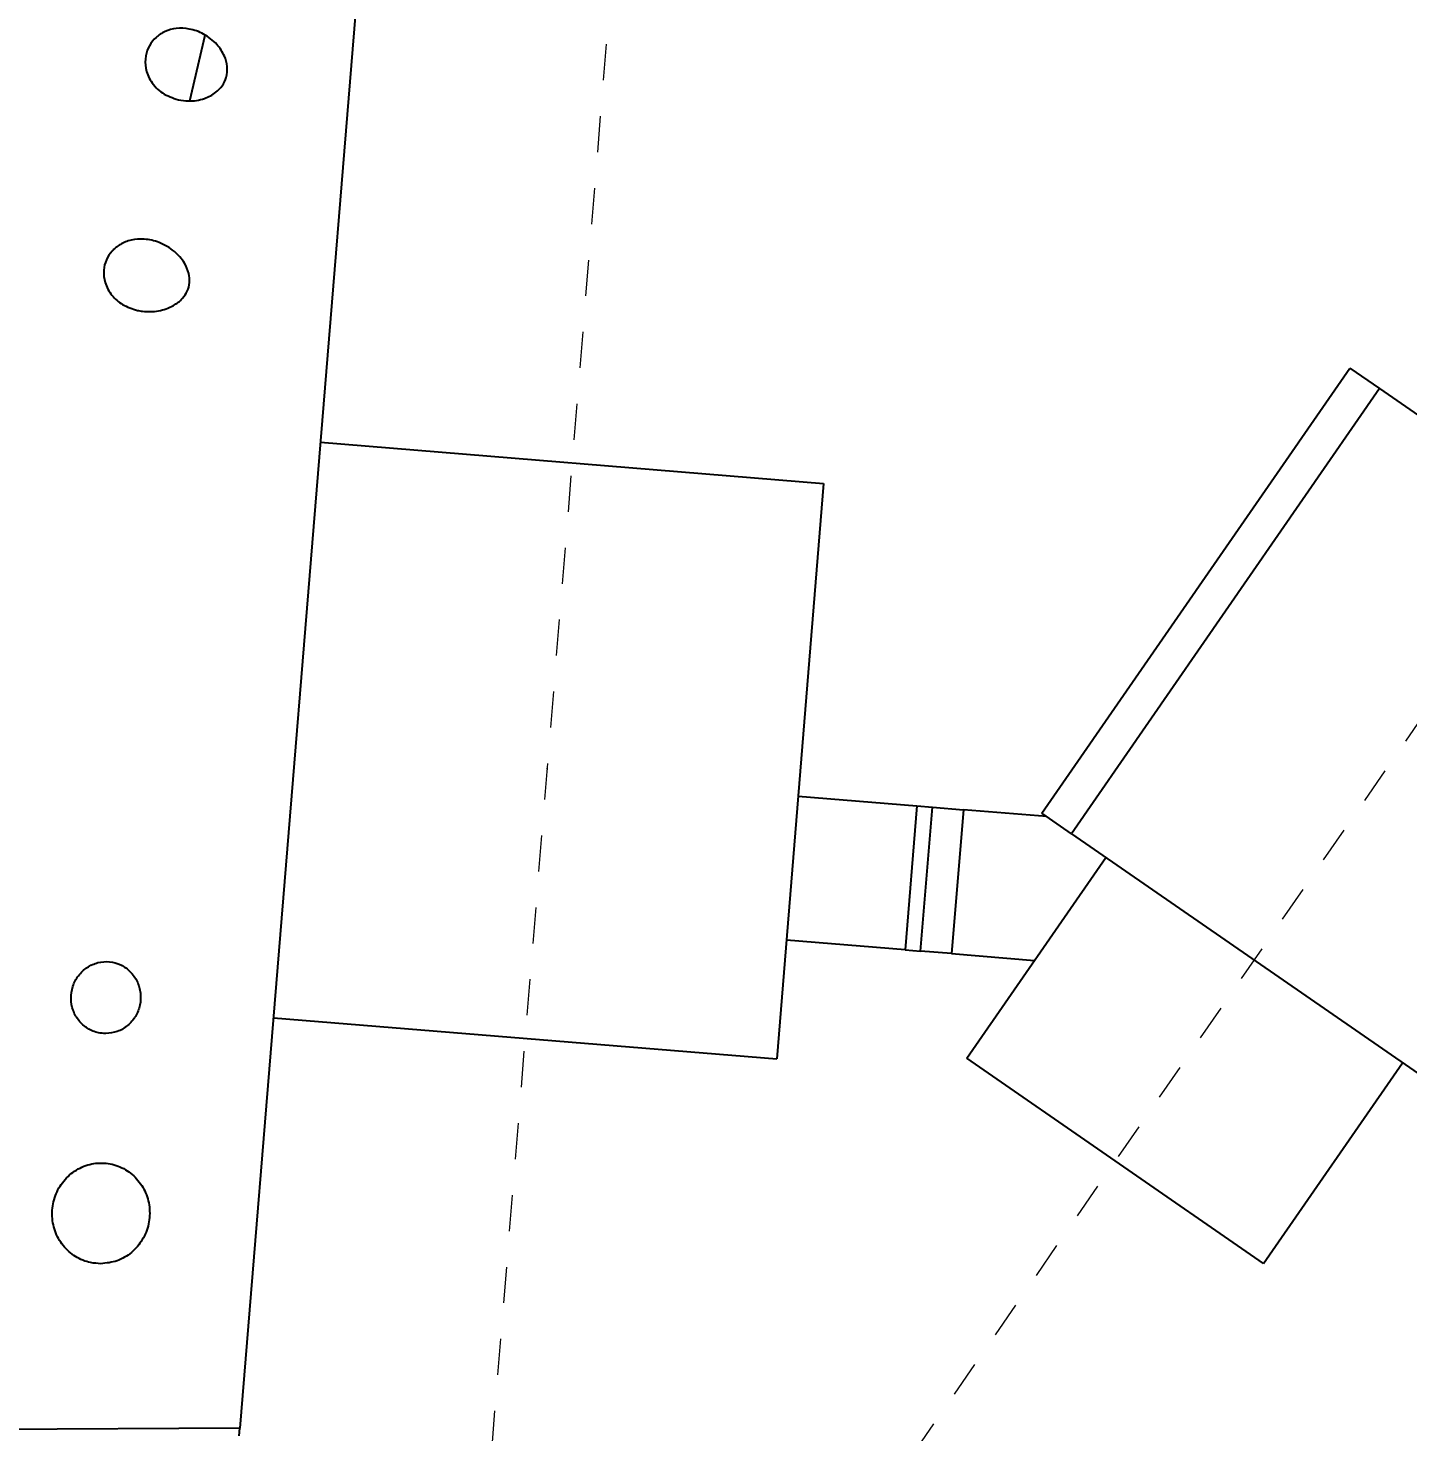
# Model space of a CAD drawing. Header units: millimetres. Extents: x 15 to 1184, y 5 to 836.
# Drawn here: x 861.98 to 900.24, y 539.17 to 578.08 of the extents above; entities that cross this region are included whole.
import ezdxf

# ---------------------------------------------------------------- set-up
doc = ezdxf.new("R2010")
doc.units = ezdxf.units.MM
doc.header["$PDSIZE"] = -1
doc.linetypes.add('虚线', pattern=[2, 1, -1])
doc.layers.get('0').update_dxf_attribs({"lineweight": 18})
doc.layers.add('尺寸线层', color=3, linetype='Continuous', lineweight=18)
doc.layers.add('虚线层', color=6, linetype='虚线', lineweight=18)
doc.styles.get("Standard").update_dxf_attribs({"font": 'txt.shx'})
doc.dimstyles.new('ISO-25', dxfattribs={"dimtxt": 2.5, "dimasz": 2.5, "dimexe": 1.25, "dimexo": 0.625, "dimtad": 1, "dimtxsty": 'Standard', "dimcen": 2.5, "dimdle": 5, "dimadec": 0, "dimazin": 0, "dimtfac": 1, "dimtmove": 0, "dimatfit": 3, "dimfxl": 0, "dimarcsym": 0})

# ---------------------------------------------------------------- blocks, each defined once
blk = doc.blocks.new('*X4')
at = {"layer": '尺寸线层', "linetype": 'Continuous'}
for points in [[(933.925, 607.127), (930.561, 608.415), (931.123, 609.458)], [(896.373, 589.352), (897.509, 592.769), (896.346, 592.996)]]:
    blk.add_hatch(color=0, dxfattribs=at).paths.add_polyline_path(points, flags=0)
at = {"layer": '尺寸线层', "color": 0, "linetype": 'Continuous'}
for start, end in [(55.3312, 100.8735), (112.9834, 175.3312)]:
    blk.add_arc((920.28, 587.399), 23.987, start, end, dxfattribs=at)
at = {"layer": '尺寸线层', "color": 0, "insert": (908.88, 611.482), "char_height": 3.5, "width": 27.5, "attachment_point": 5}
blk.add_mtext('120,00%%D', dxfattribs=at)

msp = doc.modelspace()

# ---------------------------------------------------------------- linework, layer by layer
at = {"color": 7, "linetype": 'Continuous', "lineweight": 25}
for p, q in [((871.326, 581.813), (867.852, 539.274)), ((866.467, 576.065), (866.886, 577.878)), ((890.09, 556.318), (898.623, 568.655)), ((898.623, 568.655), (899.445, 568.086)), ((899.445, 568.086), (890.913, 555.749)), ((899.445, 568.086), (909.562, 561.09)), ((870.084, 566.601), (884.037, 565.462)), ((884.037, 565.462), (882.735, 549.515)), ((883.329, 556.79), (886.621, 556.522)), ((886.621, 556.522), (886.295, 552.535)), ((886.621, 556.522), (887.051, 556.486)), ((886.725, 552.5), (887.051, 556.486)), ((887.051, 556.486), (887.911, 556.416)), ((887.911, 556.416), (887.585, 552.429)), ((890.222, 556.227), (887.911, 556.416)), ((890.913, 555.749), (890.09, 556.318)), ((890.913, 555.749), (901.029, 548.753)), ((888.011, 549.532), (891.859, 555.095)), ((886.295, 552.535), (883.003, 552.804)), ((886.295, 552.535), (886.725, 552.5)), ((887.585, 552.429), (886.725, 552.5)), ((887.585, 552.429), (889.885, 552.242)), ((868.781, 550.654), (882.735, 549.515)), ((896.235, 543.843), (888.011, 549.532)), ((896.235, 543.843), (900.083, 549.407)), ((867.852, 539.274), (857.858, 539.219)), ((867.835, 539.067), (867.852, 539.274))]:
    msp.add_line(p, q, dxfattribs=at)
at = {"color": 7, "linetype": 'Continuous'}
for q in [(876.361, 557.47), (876.372, 557.559)]:
    msp.add_line((876.369, 557.559), q, dxfattribs=at)
at = {"color": 7, "linetype": 'Continuous', "lineweight": 25}
for points, knots in [([(866.146, 576.092), (865.993, 576.143), (865.697, 576.243), (865.378, 576.571), (865.223, 576.944), (865.221, 577.298), (865.329, 577.597), (865.519, 577.833), (865.779, 578), (866.1, 578.086), (866.471, 578.069), (866.867, 577.926), (867.207, 577.661), (867.426, 577.336), (867.517, 577.014), (867.492, 576.721), (867.369, 576.474), (867.164, 576.264), (866.846, 576.099), (866.48, 576.039), (866.24, 576.077), (866.146, 576.092)], [0, 0, 0, 0, 0.489919, 0.94208, 1.330174, 1.66157, 1.960518, 2.250552, 2.550907, 2.878107, 3.24771, 3.67154, 4.146313, 4.529246, 4.824015, 5.120854, 5.373179, 5.623594, 5.987939, 6.440582, 6.729657, 6.729657, 6.729657, 6.729657]), ([(865.01, 570.256), (864.868, 570.302), (864.603, 570.386), (864.287, 570.661), (864.098, 570.998), (864.057, 571.353), (864.135, 571.66), (864.3, 571.91), (864.538, 572.101), (864.847, 572.22), (865.22, 572.246), (865.641, 572.149), (866.032, 571.918), (866.309, 571.608), (866.444, 571.302), (866.469, 571.026), (866.405, 570.783), (866.25, 570.557), (865.982, 570.352), (865.594, 570.222), (865.248, 570.21), (865.056, 570.248), (865.01, 570.256)], [0, 0, 0, 0, 0.448605, 0.841085, 1.235916, 1.57247, 1.867705, 2.151348, 2.446037, 2.77038, 3.141659, 3.574578, 4.072042, 4.497485, 4.802865, 5.049964, 5.298037, 5.527119, 5.852112, 6.295556, 6.749727, 6.893482, 6.893482, 6.893482, 6.893482]), ([(864.132, 550.214), (864.241, 550.226), (864.459, 550.249), (864.749, 550.424), (864.969, 550.679), (865.095, 550.998), (865.112, 551.339), (865.018, 551.665), (864.826, 551.939), (864.557, 552.131), (864.24, 552.221), (863.911, 552.197), (863.606, 552.061), (863.36, 551.829), (863.203, 551.526), (863.152, 551.188), (863.211, 550.854), (863.374, 550.56), (863.622, 550.34), (863.89, 550.228), (864.064, 550.218), (864.132, 550.214)], [0, 0, 0, 0, 0.332315, 0.664623, 0.996977, 1.328597, 1.658981, 1.988153, 2.316651, 2.645315, 2.974932, 3.305863, 3.637882, 3.970293, 4.30223, 4.63306, 4.962593, 5.2912, 5.619682, 5.948919, 6.154577, 6.154577, 6.154577, 6.154577]), ([(863.996, 543.836), (864.149, 543.852), (864.454, 543.885), (864.86, 544.129), (865.168, 544.487), (865.344, 544.932), (865.367, 545.408), (865.236, 545.864), (864.967, 546.249), (864.589, 546.52), (864.145, 546.646), (863.683, 546.613), (863.255, 546.423), (862.912, 546.098), (862.692, 545.675), (862.62, 545.202), (862.704, 544.734), (862.932, 544.322), (863.28, 544.014), (863.655, 543.856), (863.901, 543.842), (863.996, 543.836)], [0, 0, 0, 0, 0.465246, 0.930508, 1.395198, 1.858347, 2.319928, 2.780603, 3.241276, 3.702732, 4.165477, 4.629612, 5.094703, 5.559817, 6.02388, 6.486235, 6.947046, 7.40724, 7.86804, 8.330368, 8.620406, 8.620406, 8.620406, 8.620406])]:
    msp.add_open_spline(points, degree=3, knots=knots, dxfattribs=at)
at = {"color": 7, "linetype": 'Continuous'}
msp.add_point((876.369, 557.559), dxfattribs=at)
at = {"layer": '虚线层'}
for p, q in [((972.408, 662.769), (884.66, 535.897)), ((882.077, 627.465), (873.691, 524.775))]:
    msp.add_line(p, q, dxfattribs=at)

# ---------------------------------------------------------------- dimensions: what is measured, and where the dimension line sits
at = {"layer": '尺寸线层'}
dim = msp.add_angular_dim_2l(base=(910.017, 609.08), line1=((972.408, 662.769), (884.66, 535.897)), line2=((920.28, 587.399), (879.08, 590.764)), dimstyle='ISO-25', override={"dimtxt": 3.5, "dimasz": 3.556, "dimexe": 1, "dimexo": 1, "dimgap": 1.524, "dimtad": 0, "dimtih": 1, "dimtoh": 1, "dimzin": 0, "dimsah": 1, "dimdle": 7.112, "dimadec": 2, "dimtfill": 1, "dimtolj": 1, "dimtzin": 0}, dxfattribs=at)
dim.commit()
dim.dimension.update_dxf_attribs({"geometry": '*X4', "text_midpoint": (908.88, 611.482)})

doc.saveas('drawing.dxf')
